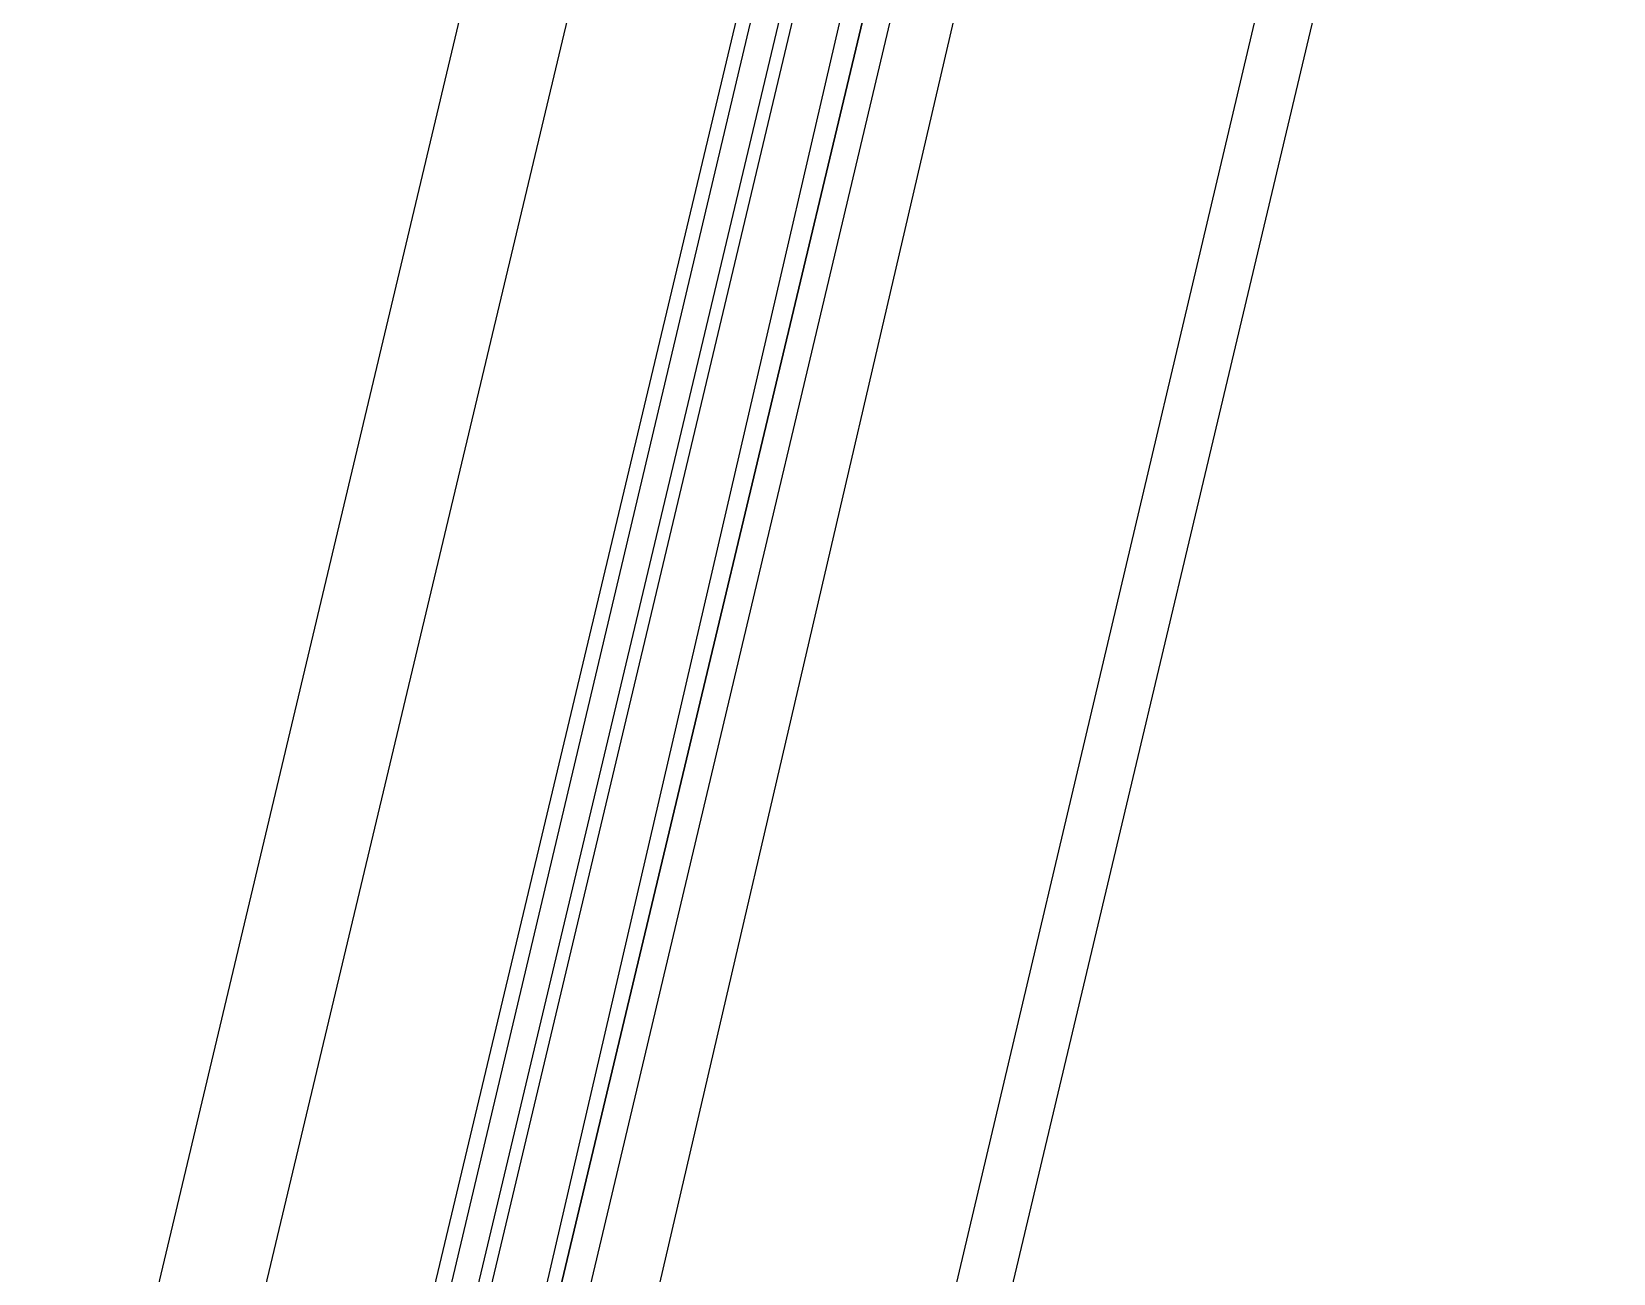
# Model space of a CAD drawing. Header units: feet. Extents: x -84 to 198, y -22 to 181.
# Drawn here: x 100.253 to 101.84, y 150.057 to 151.303 of the extents above; entities that cross this region are included whole.
import ezdxf

# ---------------------------------------------------------------- set-up
doc = ezdxf.new("R2010")
doc.units = ezdxf.units.FT
doc.layers.add('A-LINEA', color=7, linetype='CONTINUOUS')

msp = doc.modelspace()

# ---------------------------------------------------------------- linework, layer by layer
at = {"layer": 'A-LINEA'}
for p, q in [((102.88, 156.9644), (100.9867, 148.9911)), ((101.8, 156.0178), (100.2533, 149.5111)), ((102.5467, 155.8311), (101.0133, 149.3378)), ((100.4533, 149.8978), (101.0533, 152.4178)), ((100.6133, 149.8578), (101.2133, 152.3778)), ((100.6267, 149.8444), (101.2267, 152.3778)), ((100.6533, 149.8444), (101.2533, 152.3644)), ((100.6667, 149.8444), (101.2667, 152.3644)), ((101.4133, 152.3244), (100.8267, 149.8044))]:
    msp.add_line(p, q, dxfattribs=at)
msp.add_lwpolyline([(100.76, 149.8178), (101.3733, 152.4044), (101.36, 152.4044), (101.3467, 152.4044), (100.7333, 149.8311), (101.3467, 152.4044), (101.3467, 152.4178), (101.3333, 152.4178), (101.32, 152.4178), (100.72, 149.8311)], dxfattribs=at)

doc.saveas('drawing.dxf')
